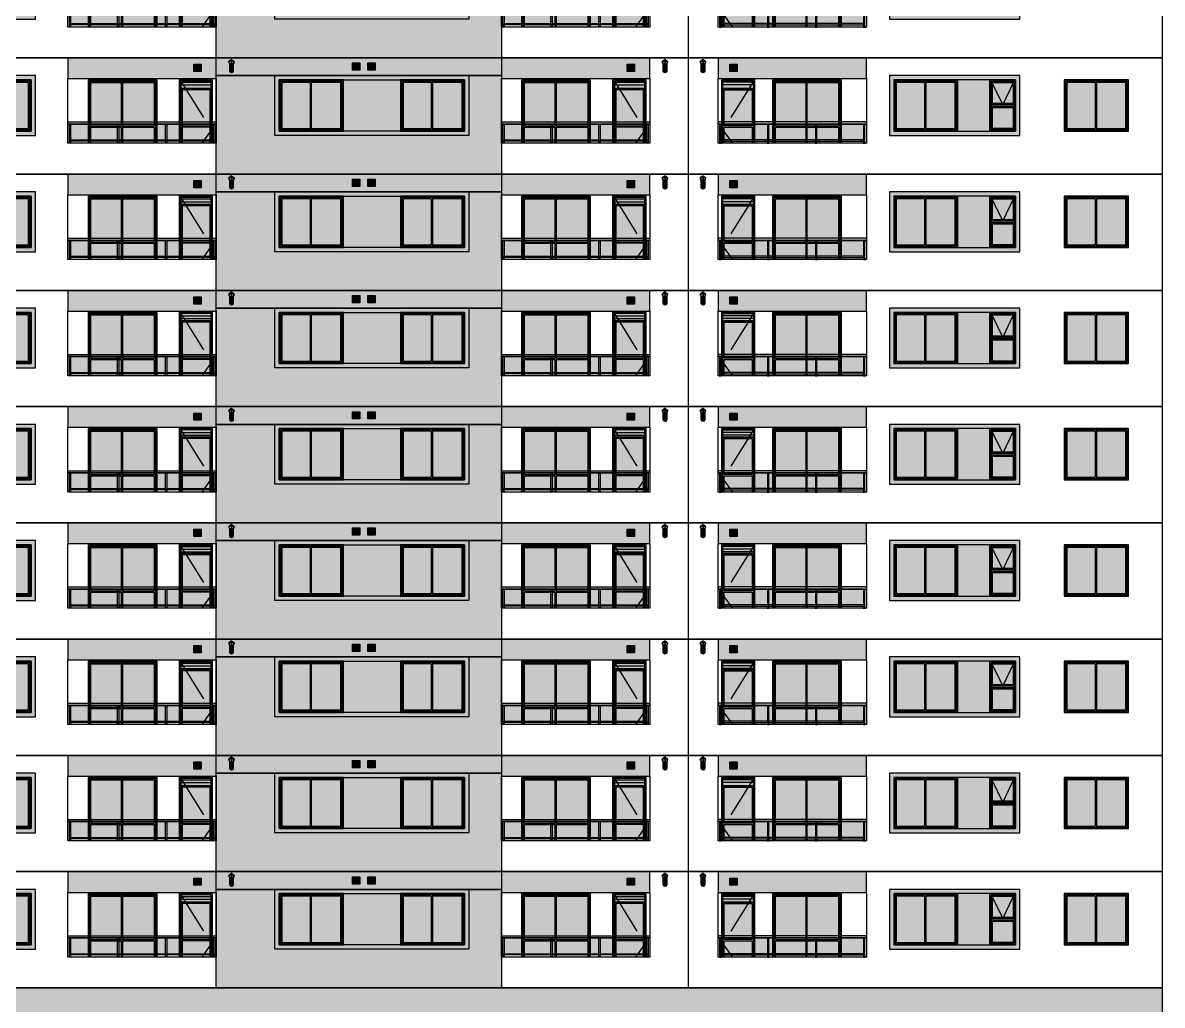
# Model space of a CAD drawing. Header units: metres. Extents: x -9138 to -7768, y 20 to 184.
# Drawn here: x -8570.55 to -8543.89, y 38.61 to 61.6 of the extents above; entities that cross this region are included whole.
import ezdxf
from ezdxf.xclip import XClip

# ---------------------------------------------------------------- set-up
doc = ezdxf.new("R2010")
doc.units = ezdxf.units.M
doc.header["$XCLIPFRAME"] = 0
doc.linetypes.add('CTE ELEV$0$DASHEDX2', pattern=[1.5, 1, -0.5])
for name, color, linetype in [('ARQ-DIM EMBASAM', 2, 'Continuous'), ('CTE ELEV$0$ARQ- FRISO', 7, 'Continuous'), ('CTE ELEV$0$ARQ-AUX', 7, 'Continuous'), ('CTE ELEV$0$ARQ-AUX1', 1, 'Continuous'), ('CTE ELEV$0$ARQ-AUX2', 2, 'Continuous'), ('CTE ELEV$0$ARQ-AUX3', 3, 'Continuous'), ('CTE ELEV$0$ARQ-CAX', 1, 'Continuous'), ('CTE ELEV$0$ARQ-PRJ', 7, 'CTE ELEV$0$DASHEDX2')]:
    doc.layers.add(name, color=color, linetype=linetype)
for name, color, linetype, true_color in [('CTE ELEV$0$COR CASTANHA', 7, 'Continuous', 0x92725d), ('CTE ELEV$0$COR CINZA FECHADO', 7, 'Continuous', 0x56534e), ('CTE ELEV$0$COR PLATINA', 7, 'Continuous', 0xa1a6a3), ('CTE ELEV$0$COR-CAIX', 7, 'Continuous', 0x45494e)]:
    doc.layers.add(name, color=color, linetype=linetype, true_color=true_color)

# ---------------------------------------------------------------- blocks, each defined once
blk = doc.blocks.new('CTE ELEV$0$ELEV 1 PUC')
at = {"layer": 'CTE ELEV$0$COR CINZA FECHADO', "transparency": 33554687}
h = blk.add_hatch(color=256, dxfattribs=at)
h.dxf.hatch_style = 1
h.paths.add_polyline_path([(0, 4.68), (58.15, 4.68), (58.15, 2.955), (0, 2.955)])
at = {"layer": 'CTE ELEV$0$ARQ-AUX3'}
blk.add_line((58.15, 4.68), (58.15, 0.73), dxfattribs=at)
blk.add_lwpolyline([(0, 4.68), (47.06, 4.68)], dxfattribs=at)
at = {"layer": 'CTE ELEV$0$ARQ-AUX3', "elevation": 0}
blk.add_lwpolyline([(58.15, 4.68), (47.06, 4.68)], dxfattribs=at)
at = {"layer": 'CTE ELEV$0$COR CINZA FECHADO'}
blk.add_lwpolyline([(0, 4.68), (58.15, 4.68), (58.15, 2.955), (0, 2.955)], close=True, dxfattribs=at)
blk = doc.blocks.new('CTE ELEV$0$V J 150x120')
at = {"layer": 'CTE ELEV$0$COR-CAIX'}
h = blk.add_hatch(color=256, dxfattribs=at)
h.dxf.hatch_style = 1
h.paths.add_polyline_path([(1.5, 1.2), (0, 1.2), (0, 0), (1.5, 0)])
h = blk.add_hatch(color=254, dxfattribs=at)
h.dxf.hatch_style = 1
h.paths.add_polyline_path([(0.72, 1.14), (0.06, 1.14), (0.06, 0.06), (0.72, 0.06)])
h.paths.add_polyline_path([(0.75, 0.06), (1.44, 0.06), (1.44, 1.14), (0.75, 1.14)])
for points in [[(1.5, 1.2), (0, 1.2), (0, 0), (1.5, 0)], [(1.47, 1.17), (0.03, 1.17), (0.03, 0.03), (1.47, 0.03)]]:
    blk.add_lwpolyline(points, close=True)
for points in [[(0.72, 1.14), (0.06, 1.14), (0.06, 0.06), (0.72, 0.06)], [(0.72, 1.14), (0.72, 0.06)], [(0.75, 1.17), (0.75, 0.03)], [(0.75, 0.06), (1.44, 0.06), (1.44, 1.14), (0.75, 1.14)]]:
    blk.add_lwpolyline(points)
blk = doc.blocks.new('CTE ELEV$0$V J 80x60')
at = {"layer": 'CTE ELEV$0$COR-CAIX'}
h = blk.add_hatch(color=256, dxfattribs=at)
h.dxf.hatch_style = 1
h.paths.add_polyline_path([(0, 1.2), (0.6, 1.2), (0.6, 0), (0, 0)])
h = blk.add_hatch(color=254, dxfattribs=at)
h.dxf.hatch_style = 1
h.paths.add_polyline_path([(0.54, 0.555), (0.06, 0.555), (0.06, 0.06), (0.54, 0.06)])
h.paths.add_polyline_path([(0.06, 1.108), (0.06, 0.645), (0.285, 0.645)], flags=17)
h.paths.add_polyline_path([(0.54, 1.108), (0.54, 1.14), (0.06, 1.14), (0.06, 1.108), (0.285, 0.645), (0.315, 0.645)])
h.paths.add_polyline_path([(0.54, 1.108), (0.315, 0.645), (0.54, 0.645)], flags=17)
at = {"layer": 'CTE ELEV$0$ARQ-CAX', "flags": 128}
for points in [[(0, 1.2), (0.6, 1.2), (0.6, 0), (0, 0)], [(0.03, 1.17), (0.57, 1.17), (0.57, 0.615), (0.03, 0.615)], [(0.03, 1.17), (0.57, 1.17), (0.57, 0.03), (0.03, 0.03)], [(0.06, 1.14), (0.54, 1.14), (0.54, 0.645), (0.06, 0.645)], [(0.03, 0.585), (0.57, 0.585), (0.57, 0.03), (0.03, 0.03)], [(0.06, 0.555), (0.54, 0.555), (0.54, 0.06), (0.06, 0.06)]]:
    blk.add_lwpolyline(points, close=True, dxfattribs=at)
at = {"layer": 'CTE ELEV$0$ARQ-PRJ'}
blk.add_lwpolyline([(0.03, 1.17), (0.3, 0.615), (0.57, 1.17)], dxfattribs=at)
blk = doc.blocks.new('CTE ELEV$0$V P 160x220')
at = {"layer": 'CTE ELEV$0$COR-CAIX'}
h = blk.add_hatch(color=256, dxfattribs=at)
h.dxf.hatch_style = 1
h.paths.add_polyline_path([(0, 2.175), (1.6, 2.175), (1.6, 0), (0, 0)])
h = blk.add_hatch(color=254, dxfattribs=at)
h.dxf.hatch_style = 1
h.paths.add_polyline_path([(0.77, 2.115), (0.06, 2.115), (0.06, 1.1), (0.77, 1.1)])
h.paths.add_polyline_path([(1.54, 2.115), (0.8, 2.115), (0.8, 1.1), (1.54, 1.1)])
h.paths.add_polyline_path([(1.54, 1.07), (0.8, 1.07), (0.8, 0.06), (1.54, 0.06)])
h.paths.add_polyline_path([(0.77, 1.07), (0.06, 1.07), (0.06, 0.06), (0.77, 0.06)])
at = {"layer": 'CTE ELEV$0$ARQ-CAX'}
for p, q in [((0.06, 1.1), (0.77, 1.1)), ((0.06, 1.07), (0.77, 1.07)), ((0.8, 1.1), (1.54, 1.1)), ((0.8, 1.07), (1.54, 1.07))]:
    blk.add_line(p, q, dxfattribs=at)
for points in [[(0, 2.175), (1.6, 2.175), (1.6, 0), (0, 0)], [(0.03, 2.145), (1.57, 2.145), (1.57, 0.03), (0.03, 0.03)]]:
    blk.add_lwpolyline(points, close=True, dxfattribs=at)
for points in [[(0.8, 2.145), (0.8, 0.03)], [(0.06, 1.1), (0.06, 2.115), (0.77, 2.115)], [(0.77, 2.115), (0.77, 1.1)], [(0.8, 2.115), (1.54, 2.115), (1.54, 1.1)], [(0.77, 0.06), (0.06, 0.06), (0.06, 1.07)], [(0.77, 1.07), (0.77, 0.06)], [(1.54, 1.07), (1.54, 0.06), (0.8, 0.06)]]:
    blk.add_lwpolyline(points, dxfattribs=at)
blk = doc.blocks.new('CTE ELEV$0$V P 80x220')
at = {"layer": 'CTE ELEV$0$ARQ-CAX'}
h = blk.add_hatch(dxfattribs=at)
h.set_pattern_fill('LINE', scale=0.02)
h.set_pattern_definition([(0, (0.74004, 2.16916), (0, 0.0635), [])])
h.paths.add_polyline_path([(0.74, 2.145), (0.03, 2.145), (0.03, 2), (0.74, 2)])
h.paths.add_polyline_path([(0.71, 0.2), (0.06, 0.2), (0.06, 0.03), (0.71, 0.03)])
at = {"layer": 'CTE ELEV$0$COR-CAIX'}
h = blk.add_hatch(color=256, dxfattribs=at)
h.dxf.hatch_style = 1
h.paths.add_polyline_path([(0.77, 0), (0.77, 2.175), (0, 2.175), (0, 0)])
h = blk.add_hatch(color=254, dxfattribs=at)
h.dxf.hatch_style = 1
h.paths.add_polyline_path([(0.71, 1.945), (0.154, 1.945), (0.678, 1.1), (0.71, 1.1)])
h.paths.add_polyline_path([(0.154, 1.945), (0.06, 1.945), (0.06, 1.1), (0.678, 1.1)])
h.paths.add_polyline_path([(0.71, 0.958), (0.71, 1.048), (0.697, 1.07), (0.06, 1.07), (0.06, 0.23), (0.193, 0.23)])
h.paths.add_polyline_path([(0.71, 0.958), (0.193, 0.23), (0.71, 0.23)], flags=17)
at = {"layer": 'CTE ELEV$0$ARQ-CAX'}
for points in [[(0.77, 0), (0.77, 2.175), (0, 2.175), (0, 0)], [(0.74, 2.145), (0.03, 2.145), (0.03, 1.975), (0.74, 1.975)]]:
    blk.add_lwpolyline(points, close=True, dxfattribs=at)
for points in [[(0.74, 0), (0.74, 1.975), (0.03, 1.975), (0.03, 0)], [(0.71, 1.1), (0.71, 1.945), (0.06, 1.945), (0.06, 1.1)], [(0.06, 1.1), (0.71, 1.1)], [(0.06, 1.07), (0.06, 0)], [(0.71, 1.07), (0.06, 1.07)], [(0.71, 0), (0.71, 1.07)], [(0.71, 0.23), (0.06, 0.23)], [(0.06, 0.2), (0.71, 0.2)], [(0.06, 0.03), (0.71, 0.03)], [(0, 0), (0.77, 0)]]:
    blk.add_lwpolyline(points, dxfattribs=at)
at = {"layer": 'CTE ELEV$0$ARQ-PRJ'}
blk.add_lwpolyline([(0.03, 2.145), (0.74, 1), (0.03, 0)], dxfattribs=at)
blk = doc.blocks.new('CTE ELEV$0$v grd 3.47')
at = {"layer": 'CTE ELEV$0$COR-CAIX'}
h = blk.add_hatch(color=256, dxfattribs=at)
h.dxf.hatch_style = 1
h.paths.add_polyline_path([(-3.47, 0.45), (0, 0.45), (0, 0.5), (-3.47, 0.5)])
h.paths.add_polyline_path([(-3.405, 0.45), (-3.435, 0.45), (-3.435, 0.01), (-3.405, 0.01)])
h.paths.add_polyline_path([(-2.322, 0.01), (-2.272, 0.01), (-2.272, 0), (-2.322, 0)])
h.paths.add_polyline_path([(-1.198, 0.01), (-1.148, 0.01), (-1.148, 0), (-1.198, 0)])
h.paths.add_polyline_path([(-1.158, 0.08), (-0.065, 0.08), (-0.065, 0.05), (-1.158, 0.05)])
h.paths.add_polyline_path([(-2.282, 0.08), (-1.188, 0.08), (-1.188, 0.05), (-2.282, 0.05)])
h.paths.add_polyline_path([(-1.188, 0.45), (-1.158, 0.45), (-1.158, 0.01), (-1.188, 0.01)])
h.paths.add_polyline_path([(-2.312, 0.45), (-2.282, 0.45), (-2.282, 0.01), (-2.312, 0.01)])
h.paths.add_polyline_path([(-3.405, 0.08), (-2.312, 0.08), (-2.312, 0.05), (-3.405, 0.05)])
h.paths.add_polyline_path([(-3.445, 0.01), (-3.395, 0.01), (-3.395, 0), (-3.445, 0)])
h.paths.add_polyline_path([(-0.075, 0.01), (-0.025, 0.01), (-0.025, 0), (-0.075, 0)])
h.paths.add_polyline_path([(-0.065, 0.45), (-0.035, 0.45), (-0.035, 0.01), (-0.065, 0.01)])
at = {"layer": 'CTE ELEV$0$COR-CAIX', "transparency": 33554610}
h = blk.add_hatch(color=254, dxfattribs=at)
h.dxf.hatch_style = 1
h.paths.add_polyline_path([(-2.312, 0.08), (-2.312, 0.45), (-3.405, 0.45), (-3.405, 0.08)])
h.paths.add_polyline_path([(-1.188, 0.08), (-1.188, 0.45), (-2.282, 0.45), (-2.282, 0.08)])
h.paths.add_polyline_path([(-1.158, 0.08), (-0.065, 0.08), (-0.065, 0.45), (-1.158, 0.45)])
at = {"ltscale": 0.05}
blk.add_lwpolyline([(0, 0.5), (0, 0.45), (-3.47, 0.45), (-3.47, 0.5)], close=True, dxfattribs=at)
for points in [[(-3.435, 0.45), (-3.405, 0.45), (-3.405, 0.01), (-3.435, 0.01)], [(-2.312, 0.45), (-2.282, 0.45), (-2.282, 0.01), (-2.312, 0.01)], [(-1.188, 0.45), (-1.158, 0.45), (-1.158, 0.01), (-1.188, 0.01)], [(-0.065, 0.45), (-0.035, 0.45), (-0.035, 0.01), (-0.065, 0.01)], [(-3.445, 0.01), (-3.395, 0.01), (-3.395, 0), (-3.445, 0)], [(-3.405, 0.08), (-2.312, 0.08), (-2.312, 0.05), (-3.405, 0.05)], [(-2.322, 0.01), (-2.272, 0.01), (-2.272, 0), (-2.322, 0)], [(-2.282, 0.08), (-1.188, 0.08), (-1.188, 0.05), (-2.282, 0.05)], [(-1.198, 0.01), (-1.148, 0.01), (-1.148, 0), (-1.198, 0)], [(-1.158, 0.08), (-0.065, 0.08), (-0.065, 0.05), (-1.158, 0.05)], [(-0.075, 0.01), (-0.025, 0.01), (-0.025, 0), (-0.075, 0)]]:
    blk.add_lwpolyline(points, close=True)
blk.add_lwpolyline([(-3.42, 0.45), (-0.05, 0.45)])
blk = doc.blocks.new('CTE ELEV$0$V FR CHAPEU CHINES')
at = {"layer": 'CTE ELEV$0$ARQ-AUX'}
h = blk.add_hatch(color=8, dxfattribs=at)
h.dxf.hatch_style = 1
h.paths.add_polyline_path([(-0.01, 0.262), (-0.077, 0.212), (0.057, 0.212)])
h.paths.add_polyline_path([(0.03, 0.167), (-0.05, 0.167), (-0.05, -0.01, 1), (0.03, -0.01)])
h.paths.add_polyline_path([(-0.007, 0.212), (-0.012, 0.212), (-0.012, 0.167), (-0.007, 0.167)])
h.paths.add_polyline_path([(-0.072, 0.212), (-0.077, 0.212), (-0.06, 0.167), (-0.055, 0.167)])
h.paths.add_polyline_path([(0.057, 0.212), (0.052, 0.212), (0.035, 0.167), (0.04, 0.167)])
at = {"layer": 'CTE ELEV$0$ARQ-CAX'}
for p, q in [((0.04, 0.167), (-0.06, 0.167)), ((-0.05, 0.167), (-0.05, -0.01)), ((0.03, -0.01), (0.03, 0.167))]:
    blk.add_line(p, q, dxfattribs=at)
for points in [[(-0.01, 0.262), (-0.077, 0.212)], [(-0.06, 0.167), (-0.077, 0.212)], [(-0.055, 0.167), (-0.072, 0.212)], [(-0.01, 0.262), (0.057, 0.212)], [(0.035, 0.167), (0.052, 0.212)], [(0.04, 0.167), (0.057, 0.212)]]:
    blk.add_lwpolyline(points, dxfattribs=at)
at = {"layer": 'CTE ELEV$0$ARQ-CAX', "elevation": -0.007}
for points in [[(-0.077, 0.212), (0.057, 0.212)], [(-0.012, 0.212), (-0.012, 0.167)], [(-0.007, 0.212), (-0.007, 0.167)]]:
    blk.add_lwpolyline(points, dxfattribs=at)
at = {"layer": 'CTE ELEV$0$ARQ-CAX'}
blk.add_arc((-0.01, -0.01), 0.04, 180, 0, dxfattribs=at)
blk = doc.blocks.new('CTE ELEV$0$vp vento kit')
at = {"layer": 'CTE ELEV$0$ARQ-CAX', "transparency": 33554687}
h = blk.add_hatch(dxfattribs=at)
h.set_pattern_fill('LINE', scale=0.01)
h.set_pattern_definition([(0, (8794.04869, -68.72711), (0, 0.03175), [])])
h.paths.add_polyline_path([(-0.16, 0.16), (-0.01, 0.16), (-0.01, 0.01), (-0.16, 0.01)])
at = {"layer": 'CTE ELEV$0$COR-CAIX', "transparency": 33554687}
h = blk.add_hatch(color=256, dxfattribs=at)
h.dxf.hatch_style = 1
h.paths.add_polyline_path([(-0.17, 0.17), (0, 0.17), (0, 0), (-0.17, 0)])
at = {"layer": 'CTE ELEV$0$ARQ-CAX'}
for points in [[(-0.17, 0.17), (0, 0.17), (0, 0), (-0.17, 0)], [(-0.16, 0.16), (-0.01, 0.16), (-0.01, 0.01), (-0.16, 0.01)]]:
    blk.add_lwpolyline(points, close=True, dxfattribs=at)
blk = doc.blocks.new('CTE ELEV$0$elev 1 tipo')
h = blk.add_hatch(color=256)
h.dxf.hatch_style = 1
h.paths.add_polyline_path([(32.55, 2.235), (36.02, 2.235), (36.02, 2.72), (32.55, 2.72)])
h = blk.add_hatch(color=256)
h.dxf.hatch_style = 1
h.paths.add_polyline_path([(42.69, 2.235), (46.16, 2.235), (46.16, 2.72), (42.69, 2.72)])
h = blk.add_hatch(color=256)
h.dxf.hatch_style = 1
h.paths.add_polyline_path([(47.76, 2.235), (51.23, 2.235), (51.23, 2.72), (47.76, 2.72)])
at = {"layer": 'CTE ELEV$0$COR CINZA FECHADO'}
h = blk.add_hatch(color=256, dxfattribs=at)
h.dxf.hatch_style = 1
h.paths.add_polyline_path([(31.79, 2.305), (30.19, 2.305), (30.19, 2.205), (31.69, 2.205), (31.69, 1.005), (30.19, 1.005), (30.19, 0.905), (31.69, 0.905), (31.79, 0.905), (31.79, 2.205)])
h = blk.add_hatch(color=256, dxfattribs=at)
h.dxf.hatch_style = 1
h.paths.add_polyline_path([(41.93, 2.305), (37.395, 2.305), (37.395, 0.905), (41.93, 0.905)])
h.paths.add_polyline_path([(37.495, 1.005), (37.495, 2.205), (38.995, 2.205), (41.83, 2.205), (41.83, 1.005), (40.33, 1.005)], flags=16)
h.paths.add_polyline_path([(38.965, 1.035), (37.525, 1.035), (37.525, 2.175), (38.965, 2.175)], flags=0)
h.paths.add_polyline_path([(38.935, 1.065), (38.245, 1.065), (38.245, 2.145), (38.935, 2.145)], flags=0)
h.paths.add_polyline_path([(40.36, 1.035), (40.36, 2.175), (41.8, 2.175), (41.8, 1.035)], flags=0)
h.paths.add_polyline_path([(40.39, 1.065), (40.39, 2.145), (41.05, 2.145), (41.05, 1.065)], flags=0)
h.paths.add_polyline_path([(38.215, 1.065), (37.555, 1.065), (37.555, 2.145), (38.215, 2.145)], flags=0)
h.paths.add_polyline_path([(41.08, 2.145), (41.77, 2.145), (41.77, 1.065), (41.08, 1.065)], flags=0)
h = blk.add_hatch(color=256, dxfattribs=at)
h.dxf.hatch_style = 1
h.paths.add_polyline_path([(40.33, 2.205), (38.995, 2.205), (38.995, 1.005), (40.33, 1.005)])
h = blk.add_hatch(color=256, dxfattribs=at)
h.dxf.hatch_style = 1
h.paths.add_polyline_path([(54.82, 2.305), (51.77, 2.305), (51.77, 0.905), (54.82, 0.905)])
h.paths.add_polyline_path([(54.72, 2.205), (54.72, 1.005), (54.12, 1.005), (51.87, 1.005), (51.87, 2.205), (53.37, 2.205)], flags=16)
h.paths.add_polyline_path([(53.34, 2.175), (53.34, 1.035), (51.9, 1.035), (51.9, 2.175)], flags=0)
h.paths.add_polyline_path([(53.31, 2.145), (53.31, 1.065), (52.62, 1.065), (52.62, 2.145)], flags=0)
h.paths.add_polyline_path([(54.15, 2.175), (54.69, 2.175), (54.69, 1.035), (54.15, 1.035), (54.15, 1.59)], flags=0)
h.paths.add_polyline_path([(54.15, 2.175), (54.69, 2.175), (54.69, 1.62), (54.15, 1.62)], flags=0)
h.paths.add_polyline_path([(54.18, 2.145), (54.66, 2.145), (54.66, 1.65), (54.435, 1.65), (54.42, 1.62), (54.405, 1.65), (54.18, 1.65)], flags=0)
h.paths.add_polyline_path([(54.18, 1.56), (54.66, 1.56), (54.66, 1.065), (54.18, 1.065)], flags=0)
h.paths.add_polyline_path([(52.59, 2.145), (52.59, 1.065), (51.93, 1.065), (51.93, 2.145)], flags=0)
h = blk.add_hatch(color=256, dxfattribs=at)
h.dxf.hatch_style = 1
h.paths.add_polyline_path([(54.12, 2.205), (53.37, 2.205), (53.37, 1.005), (54.12, 1.005)])
at = {"layer": 'CTE ELEV$0$COR PLATINA', "transparency": 33554687}
h = blk.add_hatch(color=256, dxfattribs=at)
h.dxf.hatch_style = 1
h.paths.add_polyline_path([(36.02, 2.305), (42.69, 2.305), (42.69, 0), (36.02, 0)])
at = {"elevation": 0}
for points in [[(32.55, 2.235), (36.02, 2.235), (36.02, 2.72), (32.55, 2.72)], [(47.76, 2.235), (51.23, 2.235), (51.23, 2.72), (47.76, 2.72)]]:
    blk.add_lwpolyline(points, close=True, dxfattribs=at)
blk.add_lwpolyline([(42.69, 2.235), (46.16, 2.235), (46.16, 2.72), (42.69, 2.72)], close=True)
at = {"layer": 'CTE ELEV$0$ARQ- FRISO', "elevation": 0}
blk.add_lwpolyline([(0, 2.72), (58.15, 2.72)], dxfattribs=at)
at = {"layer": 'CTE ELEV$0$ARQ- FRISO'}
blk.add_lwpolyline([(58.15, 0), (0, 0)], dxfattribs=at)
at = {"layer": 'CTE ELEV$0$ARQ-AUX1', "elevation": 0}
for points in [[(35.16, 0.72), (35.16, 2.235)], [(45.3, 0.72), (45.3, 2.235)], [(48.62, 0.72), (48.62, 2.235)]]:
    blk.add_lwpolyline(points, dxfattribs=at)
at = {"layer": 'CTE ELEV$0$ARQ-AUX2'}
blk.add_line((58.15, 2.72, 0), (58.15, 0), dxfattribs=at)
at = {"layer": 'CTE ELEV$0$ARQ-AUX2', "elevation": 0}
blk.add_lwpolyline([(47.76, 2.235), (51.23, 2.235), (51.23, 0.72), (47.76, 0.72)], close=True, dxfattribs=at)
at = {"layer": 'CTE ELEV$0$ARQ-AUX3'}
blk.add_line((47.06, 2.72, 0), (47.06, 0), dxfattribs=at)
at = {"layer": 'CTE ELEV$0$ARQ-AUX3', "elevation": 0}
blk.add_lwpolyline([(32.55, 2.235), (36.02, 2.235), (36.02, 0.72), (32.55, 0.72)], close=True, dxfattribs=at)
at = {"layer": 'CTE ELEV$0$ARQ-AUX3'}
blk.add_lwpolyline([(42.69, 2.235), (46.16, 2.235), (46.16, 0.72), (42.69, 0.72)], close=True, dxfattribs=at)
at = {"layer": 'CTE ELEV$0$COR CINZA FECHADO'}
for points in [[(30.19, 2.205), (31.69, 2.205), (31.69, 1.005), (30.19, 1.005), (30.19, 0.905), (31.69, 0.905), (31.79, 0.905), (31.79, 2.205), (31.79, 2.305), (30.19, 2.305)], [(37.395, 2.305), (41.93, 2.305), (41.93, 0.905), (37.395, 0.905)], [(37.495, 2.205), (41.83, 2.205), (41.83, 1.005), (37.495, 1.005)], [(54.82, 2.305), (51.77, 2.305), (51.77, 0.905), (54.82, 0.905)], [(54.72, 2.205), (51.87, 2.205), (51.87, 1.005), (54.72, 1.005)]]:
    blk.add_lwpolyline(points, close=True, dxfattribs=at)
at = {"layer": 'CTE ELEV$0$COR PLATINA', "elevation": 0}
blk.add_lwpolyline([(36.02, 2.305), (42.69, 2.305), (42.69, 0), (36.02, 0)], close=True, dxfattribs=at)
at = {"layer": 'CTE ELEV$0$ARQ-AUX1', "xscale": -1}
for p in [(46.509, 2.42, 0), (47.398, 2.42, 0)]:
    blk.add_blockref('CTE ELEV$0$V FR CHAPEU CHINES', p, dxfattribs=at)
at = {"layer": 'CTE ELEV$0$ARQ-AUX2', "xscale": -1}
blk.add_blockref('CTE ELEV$0$v grd 3.47', (47.76, 0.72, 0), dxfattribs=at)
at = {"layer": 'CTE ELEV$0$ARQ-AUX3'}
for p in [(36.02, 0.72, 0), (46.16, 0.72, 0)]:
    blk.add_blockref('CTE ELEV$0$v grd 3.47', p, dxfattribs=at)
at = {"layer": 'CTE ELEV$0$ARQ-CAX'}
for name, p in [('CTE ELEV$0$vp vento kit', (35.665, 2.4, 0)), ('CTE ELEV$0$vp vento kit', (45.805, 2.4, 0)), ('CTE ELEV$0$vp vento kit', (48.205, 2.4, 0)), ('CTE ELEV$0$V J 150x120', (30.19, 1.005)), ('CTE ELEV$0$V J 150x120', (37.495, 1.005)), ('CTE ELEV$0$V J 150x120', (40.33, 1.005)), ('CTE ELEV$0$V J 150x120', (51.87, 1.005)), ('CTE ELEV$0$V J 80x60', (54.12, 1.005)), ('CTE ELEV$0$V J 150x120', (55.86, 1.005))]:
    blk.add_blockref(name, p, dxfattribs=at)
ref = blk.add_blockref('CTE ELEV$0$V P 160x220', (33.03, 0.03), dxfattribs=at)
XClip(ref).set_block_clipping_path([(0, 0.6899998826), (1.6, 2.2)])
ref = blk.add_blockref('CTE ELEV$0$V P 80x220', (35.165, 0.03), dxfattribs=at)
XClip(ref).set_block_clipping_path([(-0.0939355897, 0.6899490979), (0.822022058, 2.243830296)])
ref = blk.add_blockref('CTE ELEV$0$V P 160x220', (43.17, 0.03), dxfattribs=at)
XClip(ref).set_block_clipping_path([(0, 0.6899998826), (1.6, 2.2)])
ref = blk.add_blockref('CTE ELEV$0$V P 80x220', (45.305, 0.03), dxfattribs=at)
XClip(ref).set_block_clipping_path([(-0.0265978009, 0.689948891), (0.9044926166, 2.2352001819)])
ref = blk.add_blockref('CTE ELEV$0$V P 80x220', (48.615, 0.03), dxfattribs=dict(at, xscale=-1))
XClip(ref).set_block_clipping_path([(-0.1366542551, 0.6899490979), (0.9583029803, 2.3164235257)])
ref = blk.add_blockref('CTE ELEV$0$V P 160x220', (49.04, 0.03), dxfattribs=at)
XClip(ref).set_block_clipping_path([(0, 0.6899998826), (1.6, 2.2)])
blk = doc.blocks.new('CTE ELEV$0$cor fachada 1')
at = {"layer": 'CTE ELEV$0$COR PLATINA', "transparency": 33554687}
h = blk.add_hatch(color=256, dxfattribs=at)
h.dxf.hatch_style = 1
h.paths.add_polyline_path([(0, -24.48), (6.67, -24.48), (6.67, -24.895), (0, -24.895)])
h = blk.add_hatch(color=256, dxfattribs=at)
h.dxf.hatch_style = 1
h.paths.add_polyline_path([(0, -27.2), (6.67, -27.2), (6.67, -27.615), (0, -27.615)])
h = blk.add_hatch(color=256, dxfattribs=at)
h.dxf.hatch_style = 1
h.paths.add_polyline_path([(0, -29.92), (6.67, -29.92), (6.67, -30.335), (0, -30.335)])
h = blk.add_hatch(color=256, dxfattribs=at)
h.dxf.hatch_style = 1
h.paths.add_polyline_path([(0, -32.64), (6.67, -32.64), (6.67, -33.055), (0, -33.055)])
h = blk.add_hatch(color=256, dxfattribs=at)
h.dxf.hatch_style = 1
h.paths.add_polyline_path([(0, -35.36), (6.67, -35.36), (6.67, -35.775), (0, -35.775)])
h = blk.add_hatch(color=256, dxfattribs=at)
h.dxf.hatch_style = 1
h.paths.add_polyline_path([(0, -38.08), (6.67, -38.08), (6.67, -38.495), (0, -38.495)])
h = blk.add_hatch(color=256, dxfattribs=at)
h.dxf.hatch_style = 1
h.paths.add_polyline_path([(0, -40.8), (6.67, -40.8), (6.67, -41.215), (0, -41.215)])
h = blk.add_hatch(color=256, dxfattribs=at)
h.dxf.hatch_style = 1
h.paths.add_polyline_path([(0, -43.52), (6.67, -43.52), (6.67, -43.935), (0, -43.935)])
at = {"layer": 'CTE ELEV$0$COR PLATINA', "elevation": 0}
for points in [[(0, -24.48), (6.67, -24.48), (6.67, -24.895), (0, -24.895)], [(0, -27.2), (6.67, -27.2), (6.67, -27.615), (0, -27.615)], [(0, -29.92), (6.67, -29.92), (6.67, -30.335), (0, -30.335)], [(0, -32.64), (6.67, -32.64), (6.67, -33.055), (0, -33.055)], [(0, -35.36), (6.67, -35.36), (6.67, -35.775), (0, -35.775)], [(0, -38.08), (6.67, -38.08), (6.67, -38.495), (0, -38.495)], [(0, -40.8), (6.67, -40.8), (6.67, -41.215), (0, -41.215)], [(0, -43.52), (6.67, -43.52), (6.67, -43.935), (0, -43.935)]]:
    blk.add_lwpolyline(points, close=True, dxfattribs=at)
at = {"layer": 'CTE ELEV$0$ARQ-AUX1', "xscale": -1}
for p in [(0.349, -24.78, 0), (0.349, -27.5, 0), (0.349, -30.22, 0), (0.349, -32.94, 0), (0.349, -35.66, 0), (0.349, -38.38, 0), (0.349, -41.1, 0), (0.349, -43.82, 0)]:
    blk.add_blockref('CTE ELEV$0$V FR CHAPEU CHINES', p, dxfattribs=at)
at = {"layer": 'CTE ELEV$0$ARQ-CAX'}
for p in [(3.356, -24.77, 0), (3.715, -24.77, 0), (3.356, -27.49, 0), (3.715, -27.49, 0), (3.356, -30.21, 0), (3.715, -30.21, 0), (3.356, -32.93, 0), (3.715, -32.93, 0), (3.356, -35.65, 0), (3.715, -35.65, 0), (3.356, -38.37, 0), (3.715, -38.37, 0), (3.356, -41.09, 0), (3.715, -41.09, 0), (3.356, -43.81, 0), (3.715, -43.81, 0)]:
    blk.add_blockref('CTE ELEV$0$vp vento kit', p, dxfattribs=at)
blk = doc.blocks.new('CTE ELEV')
blk.add_blockref('CTE ELEV$0$ELEV 1 PUC', (-8602.041, 34.3412, 0))
at = {"layer": 'CTE ELEV$0$COR CASTANHA'}
for p in [(-8602.041, 60.78, 0), (-8602.041, 58.06, 0), (-8602.041, 55.34, 0), (-8602.041, 52.62, 0), (-8602.041, 49.9, 0), (-8602.041, 47.18, 0), (-8602.041, 44.46, 0), (-8602.041, 41.74, 0), (-8602.041, 39.02, 0)]:
    blk.add_blockref('CTE ELEV$0$elev 1 tipo', p, dxfattribs=at)
at = {"layer": 'CTE ELEV$0$COR CINZA FECHADO'}
blk.add_blockref('CTE ELEV$0$cor fachada 1', (-8566.021, 85.26, 0), dxfattribs=at)

msp = doc.modelspace()

# ---------------------------------------------------------------- block references
at = {"layer": 'ARQ-DIM EMBASAM'}
msp.add_blockref('CTE ELEV', (0, 0), dxfattribs=at)

doc.saveas('drawing.dxf')
